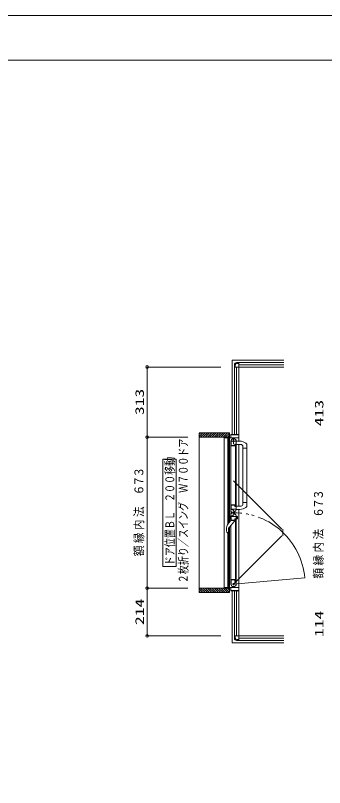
# Model space of a CAD drawing. Units: millimetres on the paper. Extents: x -305 to 305, y -152 to 152.
# Drawn here: x -197.2 to -128.3, y -23.7 to 148.5 of the extents above; entities that cross this region are included whole.
import ezdxf
from ezdxf.enums import TextEntityAlignment as Align

# ---------------------------------------------------------------- set-up
doc = ezdxf.new("R2010")
doc.units = ezdxf.units.MM
doc.linetypes.add('LONG_CHAIN', pattern=[21, 18, -1, 1, -1])
doc.linetypes.add('LONG_DOUBLE_CHAIN', pattern=[21.8, 18, -1, 0.6, -0.6, 0.6, -1])
for name, color, linetype, lineweight in [('0-0_0', 7, 'Continuous', 9), ('0-1_VIEW0001', 7, 'Continuous', 9), ('0-4_図面枠', 3, 'Continuous', 9), ('0-5_DEFPOINTS', 7, 'Continuous', 9)]:
    doc.layers.add(name, color=color, linetype=linetype, lineweight=lineweight)
doc.styles.add('ＭＳ ゴシック', font='')
doc.styles.get('ＭＳ ゴシック').set_extended_font_data('MS Gothic')

# ---------------------------------------------------------------- blocks, each defined once
blk = doc.blocks.new('_ORIGIN')
at = {"layer": '0-0_0'}
blk.add_line((0, 0), (-1, 0), dxfattribs=at)
blk.add_circle((0, 0), 0.5, dxfattribs=at)

msp = doc.modelspace()

# ---------------------------------------------------------------- linework, layer by layer
at = {"layer": '0-1_VIEW0001', "linetype": 'LONG_DOUBLE_CHAIN'}
for p, q in [((-148.934, 71.573), (-148.934, 54.998)), ((-137.434, 71.573), (-148.934, 71.573)), ((-148.619, 44.695), (-137.859, 33.934)), ((-137.659, 33.934), (-137.659, 32.408)), ((-148.619, 21.648), (-137.859, 32.408)), ((-132.755, 23.036), (-148.619, 21.648)), ((-148.934, 20.148), (-148.934, 8.573)), ((-137.434, 8.573), (-148.934, 8.573))]:
    msp.add_line(p, q, dxfattribs=at)
at = {"layer": '0-1_VIEW0001'}
for p, q in [((-147.434, 71.073), (-147.934, 71.073)), ((-147.934, 70.873), (-147.434, 70.873)), ((-147.434, 71.073), (-137.434, 71.073)), ((-147.434, 54.948), (-147.434, 71.073)), ((-137.434, 71.073), (-147.434, 71.073)), ((-147.434, 71.073), (-147.434, 70.673)), ((-151.474, 70.073), (-167.882, 70.073)), ((-167.882, 69.473), (-167.882, 54.998)), ((-148.434, 70.073), (-148.434, 70.573)), ((-148.434, 54.998), (-148.434, 70.073)), ((-148.434, 70.073), (-137.434, 70.073)), ((-148.434, 70.073), (-148.434, 54.998)), ((-148.034, 70.073), (-148.434, 70.073)), ((-148.234, 70.073), (-148.234, 70.573)), ((-147.934, 54.998), (-147.934, 70.073)), ((-147.434, 70.573), (-137.434, 70.573)), ((-156.259, 55.398), (-149.509, 55.398)), ((-156.259, 54.583), (-155.444, 55.398)), ((-156.259, 55.078), (-155.939, 55.398)), ((-156.259, 55.347), (-156.259, 19.748)), ((-155.949, 54.398), (-154.949, 55.398)), ((-155.454, 54.398), (-154.454, 55.398)), ((-154.959, 54.398), (-153.959, 55.398)), ((-154.459, 54.398), (-153.459, 55.398)), ((-153.959, 54.398), (-152.959, 55.398)), ((-153.459, 54.398), (-152.459, 55.398)), ((-152.959, 54.398), (-151.959, 55.398)), ((-152.459, 54.398), (-151.459, 55.398)), ((-151.959, 54.398), (-150.959, 55.398)), ((-151.459, 54.398), (-150.459, 55.398)), ((-150.959, 54.398), (-149.959, 55.398)), ((-150.459, 54.398), (-149.509, 55.348)), ((-149.509, 54.399), (-149.509, 55.398)), ((-158.799, 54.398), (-167.882, 54.398)), ((-167.882, 53.798), (-167.882, 21.348)), ((-156.259, 54.398), (-149.509, 54.398)), ((-150.684, 54.383), (-150.684, 54.263)), ((-150.684, 20.898), (-150.684, 54.248)), ((-150.669, 54.248), (-149.834, 54.248)), ((-150.634, 54.313), (-150.634, 54.383)), ((-149.249, 54.298), (-150.619, 54.298)), ((-149.959, 54.398), (-149.509, 54.848)), ((-149.857, 35.019), (-149.857, 54.248)), ((-149.819, 54.233), (-149.819, 53.548)), ((-149.769, 53.913), (-149.769, 54.233)), ((-149.769, 53.568), (-149.769, 53.838)), ((-149.769, 53.498), (-149.669, 53.498)), ((-149.754, 54.248), (-147.459, 54.248)), ((-149.669, 53.898), (-149.754, 53.898)), ((-149.754, 53.853), (-149.684, 53.853)), ((-149.684, 53.553), (-149.754, 53.553)), ((-149.681, 35.233), (-149.681, 53.498)), ((-149.669, 53.838), (-149.669, 53.793)), ((-149.669, 53.613), (-149.669, 53.568)), ((-149.654, 53.778), (-149.634, 53.778)), ((-149.634, 53.628), (-149.654, 53.628)), ((-149.619, 53.793), (-149.619, 53.848)), ((-149.619, 53.548), (-149.619, 53.613)), ((-149.541, 35.403), (-149.541, 54.248)), ((-149.234, 54.948), (-149.234, 54.313)), ((-149.219, 53.499), (-149.219, 39.323)), ((-149.189, 54.938), (-149.189, 54.313)), ((-147.889, 54.998), (-149.184, 54.998)), ((-147.494, 54.953), (-149.174, 54.953)), ((-149.174, 54.298), (-147.494, 54.298)), ((-149.169, 53.572), (-149.169, 52.558)), ((-148.064, 52.968), (-148.064, 53.498)), ((-148.019, 52.513), (-148.019, 53.498)), ((-147.191, 53.523), (-148.009, 53.526)), ((-147.874, 55.063), (-147.874, 55.013)), ((-147.844, 55.073), (-147.864, 55.073)), ((-147.834, 55.013), (-147.834, 55.063)), ((-147.484, 54.998), (-147.819, 54.998)), ((-147.479, 54.313), (-147.479, 54.938)), ((-147.434, 54.95), (-147.434, 53.524)), ((-149.209, 52.498), (-148.268, 52.498)), ((-149.159, 52.548), (-148.339, 52.548)), ((-148.329, 52.558), (-148.329, 52.818)), ((-148.284, 52.573), (-148.284, 52.798)), ((-148.255, 52.505), (-148.246, 52.52)), ((-148.254, 52.893), (-148.139, 52.893)), ((-148.244, 52.527), (-148.244, 52.533)), ((-148.234, 52.848), (-148.109, 52.848)), ((-148.184, 52.823), (-148.084, 52.823)), ((-148.184, 38.998), (-148.184, 52.823)), ((-148.084, 38.998), (-148.084, 52.823)), ((-148.082, 52.52), (-148.073, 52.505)), ((-148.061, 52.498), (-148.034, 52.498)), ((-148.034, 39.323), (-148.034, 52.498)), ((-147.024, 52.803), (-148.019, 52.803)), ((-147.434, 52.798), (-147.434, 39.024)), ((-146.524, 51.948), (-146.524, 52.303)), ((-146.524, 51.948), (-145.669, 51.948)), ((-146.519, 51.948), (-146.519, 39.874)), ((-145.896, 53.061), (-145.697, 52.877)), ((-145.669, 51.948), (-145.669, 52.808)), ((-145.669, 51.948), (-145.669, 39.012)), ((-161.377, 49.548), (-164.377, 49.548)), ((-164.377, 25.548), (-164.377, 49.548)), ((-161.377, 25.548), (-161.377, 49.548)), ((-146.524, 39.874), (-146.524, 39.519)), ((-146.524, 39.874), (-145.669, 39.874)), ((-149.219, 39.354), (-149.219, 37.784)), ((-149.219, 39.323), (-148.268, 39.323)), ((-149.169, 39.263), (-149.169, 38.403)), ((-148.344, 39.273), (-149.159, 39.273)), ((-149.159, 38.393), (-148.079, 38.393)), ((-149.145, 38.303), (-149.065, 38.303)), ((-148.329, 39.008), (-148.329, 39.258)), ((-148.284, 39.023), (-148.284, 39.248)), ((-148.246, 39.302), (-148.255, 39.316)), ((-148.139, 38.933), (-148.254, 38.933)), ((-148.244, 39.288), (-148.244, 39.294)), ((-148.109, 38.973), (-148.234, 38.973)), ((-148.084, 38.998), (-148.184, 38.998)), ((-148.073, 39.316), (-148.082, 39.302)), ((-148.064, 38.408), (-148.064, 38.858)), ((-148.034, 39.323), (-148.061, 39.323)), ((-148.019, 39.308), (-148.019, 38.322)), ((-146.955, 39.024), (-148.009, 39.024)), ((-147.191, 38.298), (-148.009, 38.296)), ((-147.434, 38.298), (-147.434, 20.198)), ((-147.434, 9.073), (-147.434, 38.298)), ((-145.894, 38.761), (-145.697, 38.944)), ((-149.369, 36.756), (-149.369, 36.19)), ((-149.319, 36.149), (-149.319, 36.796)), ((-149.219, 35.793), (-149.219, 37.363)), ((-149.169, 35.883), (-149.169, 36.743)), ((-149.159, 36.753), (-148.079, 36.753)), ((-149.069, 37.633), (-149.039, 37.633)), ((-149.069, 37.513), (-149.039, 37.513)), ((-149.014, 37.658), (-149.014, 37.808)), ((-149.014, 37.488), (-149.014, 37.338)), ((-148.525, 37.763), (-148.525, 37.383)), ((-148.449, 37.727), (-148.319, 37.802)), ((-148.449, 37.419), (-148.319, 37.344)), ((-148.139, 36.213), (-148.254, 36.213)), ((-148.109, 36.173), (-148.234, 36.173)), ((-148.064, 36.738), (-148.064, 36.288)), ((-148.019, 35.838), (-148.019, 36.824)), ((-148.019, 36.823), (-147.825, 36.77)), ((-148.019, 36.123), (-147.825, 36.175)), ((-147.919, 36.149), (-147.919, 36.796)), ((-147.769, 36.698), (-147.769, 36.247)), ((-149.932, 34.928), (-149.194, 35.823)), ((-148.373, 35.661), (-149.551, 34.373)), ((-149.219, 36.123), (-149.343, 36.156)), ((-149.219, 21.648), (-149.219, 34.736)), ((-148.268, 35.823), (-149.209, 35.823)), ((-148.344, 35.873), (-149.159, 35.873)), ((-148.344, 35.823), (-148.344, 35.732)), ((-148.329, 36.138), (-148.329, 35.888)), ((-148.284, 36.123), (-148.284, 35.898)), ((-148.246, 35.845), (-148.255, 35.83)), ((-148.244, 35.858), (-148.244, 35.852)), ((-148.184, 36.148), (-148.184, 22.323)), ((-148.084, 36.148), (-148.184, 36.148)), ((-148.084, 36.148), (-148.084, 22.323)), ((-148.073, 35.83), (-148.082, 35.845)), ((-148.034, 35.823), (-148.061, 35.823)), ((-148.034, 35.823), (-148.034, 22.648)), ((-150.112, 33.236), (-150.068, 33.121)), ((-150.041, 33.087), (-150.068, 33.121)), ((-150.041, 33.087), (-150.04, 33.086)), ((-149.916, 33.073), (-149.998, 33.073)), ((-149.857, 20.898), (-149.857, 33.073)), ((-149.84, 33.109), (-149.841, 33.106)), ((-149.778, 33.789), (-149.778, 33.27)), ((-149.681, 21.648), (-149.681, 34.188)), ((-149.541, 20.898), (-149.541, 34.385)), ((-161.377, 25.548), (-164.377, 25.548)), ((-149.209, 22.648), (-148.268, 22.648)), ((-149.169, 21.574), (-149.169, 22.588)), ((-149.159, 22.598), (-148.339, 22.598)), ((-148.329, 22.588), (-148.329, 22.328)), ((-148.284, 22.573), (-148.284, 22.348)), ((-148.255, 22.641), (-148.246, 22.627)), ((-148.244, 22.619), (-148.244, 22.613)), ((-148.082, 22.627), (-148.073, 22.641)), ((-148.061, 22.648), (-148.034, 22.648)), ((-148.019, 22.633), (-148.019, 21.648)), ((-158.799, 20.748), (-167.883, 20.748)), ((-158.799, 20.748), (-167.882, 20.748)), ((-156.259, 20.748), (-149.509, 20.748)), ((-155.949, 20.748), (-154.949, 19.748)), ((-155.454, 20.748), (-154.454, 19.748)), ((-154.959, 20.748), (-153.959, 19.748)), ((-154.459, 20.748), (-153.459, 19.748)), ((-153.959, 20.748), (-152.959, 19.748)), ((-153.459, 20.748), (-152.459, 19.748)), ((-152.959, 20.748), (-151.959, 19.748)), ((-152.459, 20.748), (-151.459, 19.748)), ((-151.959, 20.748), (-150.959, 19.748)), ((-151.459, 20.748), (-150.459, 19.748)), ((-150.959, 20.748), (-149.959, 19.748)), ((-150.684, 20.763), (-150.684, 20.883)), ((-150.669, 20.898), (-149.834, 20.898)), ((-150.634, 20.833), (-150.634, 20.763)), ((-149.249, 20.848), (-150.619, 20.848)), ((-150.459, 20.748), (-149.509, 19.798)), ((-149.959, 20.748), (-149.509, 20.298)), ((-149.819, 20.913), (-149.819, 21.598)), ((-149.769, 21.648), (-149.669, 21.648)), ((-149.769, 21.578), (-149.769, 21.308)), ((-149.769, 21.233), (-149.769, 20.913)), ((-149.684, 21.593), (-149.754, 21.593)), ((-149.754, 21.293), (-149.684, 21.293)), ((-149.669, 21.248), (-149.754, 21.248)), ((-149.754, 20.898), (-147.459, 20.898)), ((-149.669, 21.533), (-149.669, 21.578)), ((-149.669, 21.308), (-149.669, 21.353)), ((-149.634, 21.518), (-149.654, 21.518)), ((-149.654, 21.368), (-149.634, 21.368)), ((-149.619, 21.598), (-149.619, 21.533)), ((-149.619, 21.353), (-149.619, 21.298)), ((-149.234, 20.198), (-149.234, 20.833)), ((-149.189, 20.208), (-149.189, 20.833)), ((-149.174, 20.848), (-147.494, 20.848)), ((-148.254, 22.253), (-148.139, 22.253)), ((-148.234, 22.298), (-148.109, 22.298)), ((-148.184, 22.323), (-148.084, 22.323)), ((-148.064, 22.178), (-148.064, 21.648)), ((-147.479, 20.833), (-147.479, 20.208)), ((-167.883, 10.673), (-167.883, 20.148)), ((-156.259, 20.563), (-155.444, 19.748)), ((-156.259, 20.068), (-155.939, 19.748)), ((-147.889, 20.148), (-149.184, 20.148)), ((-147.494, 20.193), (-149.174, 20.193)), ((-148.434, 10.073), (-148.434, 20.148)), ((-148.434, 20.148), (-148.434, 10.073)), ((-147.934, 10.073), (-147.934, 20.148)), ((-147.874, 20.083), (-147.874, 20.133)), ((-147.844, 20.073), (-147.864, 20.073)), ((-147.834, 20.133), (-147.834, 20.083)), ((-147.484, 20.148), (-147.819, 20.148)), ((-151.474, 10.073), (-167.883, 10.073)), ((-148.434, 10.073), (-137.434, 10.073)), ((-148.034, 10.073), (-148.434, 10.073)), ((-148.434, 10.073), (-148.434, 9.573)), ((-148.234, 10.073), (-148.234, 9.573)), ((-147.934, 9.273), (-147.434, 9.273)), ((-147.434, 9.073), (-147.934, 9.073)), ((-147.434, 9.573), (-137.434, 9.573)), ((-147.434, 9.073), (-147.434, 9.473)), ((-147.434, 9.073), (-137.434, 9.073)), ((-137.434, 9.073), (-147.434, 9.073))]:
    msp.add_line(p, q, dxfattribs=at)
at = {"layer": '0-1_VIEW0001', "linetype": 'LONG_CHAIN'}
for p, q in [((-147.969, 53.498), (-149.269, 53.498)), ((-148.619, 52.848), (-148.619, 54.148)), ((-148.832, 37.573), (-148.44, 37.573)), ((-148.619, 37.786), (-148.619, 37.361)), ((-148.849, 21.648), (-148.389, 21.648)), ((-148.619, 21.418), (-148.619, 21.878))]:
    msp.add_line(p, q, dxfattribs=at)
at = {"layer": '0-1_VIEW0001', "color": 5}
msp.add_line((-149.509, 20.748), (-156.259, 20.748), dxfattribs=at)
at = {"layer": '0-1_VIEW0001'}
for points in [[(-149.219, 36.123), (-149.219, 36.823), (-149.343, 36.789)], [(-149.998, 33.073), (-150, 33.073), (-150.002, 33.074), (-150.005, 33.074), (-150.007, 33.074), (-150.009, 33.074), (-150.011, 33.075), (-150.013, 33.075), (-150.016, 33.076), (-150.018, 33.076), (-150.02, 33.076), (-150.022, 33.077), (-150.025, 33.078), (-150.027, 33.078), (-150.029, 33.079), (-150.031, 33.08), (-150.033, 33.081), (-150.035, 33.082), (-150.037, 33.084), (-150.039, 33.085), (-150.04, 33.086)], [(-149.839, 33.109), (-149.838, 33.11), (-149.838, 33.111), (-149.837, 33.112), (-149.836, 33.113), (-149.835, 33.114), (-149.834, 33.116), (-149.833, 33.117), (-149.831, 33.118), (-149.83, 33.12), (-149.829, 33.121), (-149.828, 33.122), (-149.827, 33.124), (-149.826, 33.125), (-149.825, 33.127), (-149.824, 33.128), (-149.823, 33.13), (-149.822, 33.131), (-149.821, 33.133), (-149.82, 33.135), (-149.818, 33.138), (-149.816, 33.141), (-149.814, 33.144), (-149.812, 33.147), (-149.81, 33.151), (-149.808, 33.154), (-149.806, 33.158), (-149.804, 33.161), (-149.802, 33.165), (-149.8, 33.169), (-149.799, 33.173), (-149.797, 33.177), (-149.796, 33.18), (-149.794, 33.184), (-149.793, 33.188), (-149.791, 33.192), (-149.79, 33.196), (-149.789, 33.2), (-149.787, 33.205), (-149.786, 33.209)], [(-149.786, 33.209), (-149.785, 33.213), (-149.784, 33.217), (-149.783, 33.221), (-149.782, 33.226), (-149.782, 33.23), (-149.781, 33.234), (-149.78, 33.238), (-149.78, 33.243), (-149.779, 33.247), (-149.779, 33.252), (-149.779, 33.254), (-149.778, 33.256), (-149.778, 33.258), (-149.778, 33.26), (-149.778, 33.262), (-149.778, 33.264), (-149.778, 33.267), (-149.778, 33.269), (-149.778, 33.271), (-149.778, 33.273)], [(-156.259, 19.748), (-149.509, 19.748), (-149.509, 20.749)]]:
    msp.add_lwpolyline(points, dxfattribs=at)
for centre, radius in [((-148.619, 53.498), 0.125), ((-148.619, 37.573), 0.113), ((-148.619, 21.648), 0.125)]:
    msp.add_circle(centre, radius, dxfattribs=at)
for centre, radius, start, end in [((-147.934, 70.573), 0.5, 90, 180), ((-147.934, 70.573), 0.3, 90, 180), ((-150.669, 54.383), 0.015, 90, 180), ((-150.669, 54.263), 0.015, 180, 270), ((-150.649, 54.383), 0.015, 0, 90), ((-150.619, 54.313), 0.015, 180, 270), ((-149.834, 54.233), 0.015, 0, 90), ((-149.769, 53.548), 0.05, 180, 270), ((-149.754, 54.233), 0.015, 90, 180), ((-149.754, 53.913), 0.015, 180, 270), ((-149.754, 53.838), 0.015, 90, 180), ((-149.754, 53.568), 0.015, 180, 270), ((-149.684, 53.838), 0.015, 0, 90), ((-149.684, 53.568), 0.015, 270, 0), ((-149.669, 53.848), 0.05, 0, 90), ((-149.654, 53.793), 0.015, 180, 270), ((-149.654, 53.613), 0.015, 90, 180), ((-149.669, 53.548), 0.05, 270, 0), ((-149.634, 53.793), 0.015, 270, 0), ((-149.634, 53.613), 0.015, 0, 90), ((-149.249, 54.313), 0.015, 270, 0), ((-149.184, 54.948), 0.05, 90, 180), ((-148.619, 53.498), 0.6, 0, 180), ((-149.174, 54.938), 0.015, 90, 180), ((-149.174, 54.313), 0.015, 180, 270), ((-148.619, 53.498), 0.555, 0, 172.23293), ((-149.159, 53.572), 0.01, 172.23293, 180), ((-147.889, 55.013), 0.015, 270, 0), ((-147.864, 55.063), 0.01, 90, 180), ((-147.844, 55.063), 0.01, 0, 90), ((-147.819, 55.013), 0.015, 180, 270), ((-147.494, 54.938), 0.015, 0, 90), ((-147.494, 54.313), 0.015, 270, 0), ((-147.484, 54.948), 0.05, 0, 90), ((-147.459, 54.273), 0.025, 270, 0), ((-147.199, 51.453), 2.07, 50.97582, 89.8), ((-149.209, 52.508), 0.01, 180, 270), ((-149.159, 52.558), 0.01, 180, 270), ((-148.339, 52.558), 0.01, 270, 0), ((-148.254, 52.818), 0.075, 90, 180), ((-148.234, 52.798), 0.05, 90, 180), ((-148.259, 52.573), 0.025, 180, 270), ((-148.268, 52.513), 0.015, 270, 329.03624), ((-148.259, 52.533), 0.015, 0, 90), ((-148.259, 52.527), 0.015, 329.03624, 0), ((-148.139, 52.968), 0.075, 270, 0), ((-148.109, 52.823), 0.025, 0, 90), ((-148.069, 52.527), 0.015, 180, 210.96376), ((-148.061, 52.513), 0.015, 210.96376, 270), ((-148.034, 52.513), 0.015, 270, 0), ((-147.024, 52.303), 0.5, 0, 90), ((-145.769, 52.808), 0.1, 0, 43.47243), ((-149.209, 39.313), 0.01, 90, 180), ((-149.159, 39.263), 0.01, 90, 180), ((-149.159, 38.403), 0.01, 180, 270), ((-149.065, 37.763), 0.54, 0, 90), ((-148.344, 39.258), 0.015, 0, 90), ((-148.254, 39.008), 0.075, 180, 270), ((-148.619, 38.322), 0.6, 300, 0), ((-148.259, 39.248), 0.025, 90, 180), ((-148.234, 39.023), 0.05, 180, 270), ((-148.268, 39.308), 0.015, 30.96376, 90), ((-148.259, 39.288), 0.015, 270, 0), ((-148.259, 39.294), 0.015, 0, 30.96376), ((-148.139, 38.858), 0.075, 0, 90), ((-148.109, 38.998), 0.025, 270, 0), ((-148.069, 39.294), 0.015, 149.03624, 180), ((-148.079, 38.408), 0.015, 270, 0), ((-148.061, 39.308), 0.015, 90, 149.03624), ((-148.034, 39.308), 0.015, 0, 90), ((-147.199, 40.368), 2.07, 270.2, 309.05814), ((-147.024, 39.519), 0.5, 277.95562, 0), ((-145.769, 39.013), 0.1, 316.52757, 0), ((-149.334, 36.756), 0.035, 105, 180), ((-149.334, 36.19), 0.035, 180, 255), ((-149.069, 37.783), 0.15, 180, 270), ((-149.069, 37.363), 0.15, 90, 180), ((-149.159, 36.743), 0.01, 90, 180), ((-149.065, 37.383), 0.54, 270, 0), ((-149.039, 37.658), 0.025, 270, 0), ((-149.039, 37.488), 0.025, 0, 90), ((-148.254, 36.138), 0.075, 90, 180), ((-148.619, 36.824), 0.6, 0, 60), ((-148.234, 36.123), 0.05, 90, 180), ((-148.139, 36.288), 0.075, 270, 0), ((-148.109, 36.148), 0.025, 0, 90), ((-148.079, 36.738), 0.015, 0, 90), ((-147.844, 36.698), 0.075, 0, 75), ((-147.844, 36.247), 0.075, 285, 0), ((-146.504, 33.908), 3.67, 170.71156, 190.5453), ((-149.238, 34.355), 0.9, 140.5, 170.71156), ((-149.209, 35.833), 0.01, 180, 270), ((-149.159, 35.883), 0.01, 180, 270), ((-148.444, 35.732), 0.1, 317.56377, 0), ((-148.344, 35.888), 0.015, 270, 0), ((-148.259, 35.898), 0.025, 180, 270), ((-148.268, 35.838), 0.015, 270, 329.03624), ((-148.259, 35.858), 0.015, 0, 90), ((-148.259, 35.852), 0.015, 329.03624, 0), ((-148.069, 35.852), 0.015, 180, 210.96376), ((-148.061, 35.838), 0.015, 210.96376, 270), ((-148.034, 35.838), 0.015, 270, 0), ((-149.916, 33.173), 0.1, 270, 318.18969), ((-148.913, 33.789), 0.865, 137.56377, 180), ((-149.209, 22.638), 0.01, 90, 180), ((-149.159, 22.588), 0.01, 90, 180), ((-148.339, 22.588), 0.01, 0, 90), ((-148.259, 22.573), 0.025, 90, 180), ((-148.268, 22.633), 0.015, 30.96376, 90), ((-148.259, 22.613), 0.015, 270, 0), ((-148.259, 22.619), 0.015, 0, 30.96376), ((-148.069, 22.619), 0.015, 149.03624, 180), ((-148.061, 22.633), 0.015, 90, 149.03624), ((-148.034, 22.633), 0.015, 0, 90), ((-150.669, 20.883), 0.015, 90, 180), ((-150.669, 20.763), 0.015, 180, 270), ((-150.649, 20.763), 0.015, 270, 0), ((-150.619, 20.833), 0.015, 90, 180), ((-149.834, 20.913), 0.015, 270, 0), ((-149.769, 21.598), 0.05, 90, 180), ((-149.754, 21.578), 0.015, 90, 180), ((-149.754, 21.308), 0.015, 180, 270), ((-149.754, 21.233), 0.015, 90, 180), ((-149.754, 20.913), 0.015, 180, 270), ((-149.684, 21.578), 0.015, 0, 90), ((-149.684, 21.308), 0.015, 270, 0), ((-149.669, 21.598), 0.05, 0, 90), ((-149.654, 21.533), 0.015, 180, 270), ((-149.654, 21.353), 0.015, 90, 180), ((-149.669, 21.298), 0.05, 270, 0), ((-149.634, 21.533), 0.015, 270, 0), ((-149.634, 21.353), 0.015, 0, 90), ((-149.249, 20.833), 0.015, 0, 90), ((-149.204, 21.748), 0.015, 177.30646, 180), ((-148.619, 21.648), 0.6, 180, 0), ((-149.174, 20.833), 0.015, 90, 180), ((-148.619, 21.648), 0.555, 187.76707, 0), ((-149.159, 21.574), 0.01, 180, 187.76707), ((-148.254, 22.328), 0.075, 180, 270), ((-148.234, 22.348), 0.05, 180, 270), ((-148.139, 22.178), 0.075, 0, 90), ((-148.109, 22.323), 0.025, 270, 0), ((-147.494, 20.833), 0.015, 0, 90), ((-147.459, 20.873), 0.025, 0, 90), ((-149.184, 20.198), 0.05, 180, 270), ((-149.174, 20.208), 0.015, 180, 270), ((-147.889, 20.133), 0.015, 0, 90), ((-147.864, 20.083), 0.01, 180, 270), ((-147.844, 20.083), 0.01, 270, 0), ((-147.819, 20.133), 0.015, 90, 180), ((-147.494, 20.208), 0.015, 270, 0), ((-147.484, 20.198), 0.05, 270, 0), ((-147.934, 9.573), 0.5, 180, 270), ((-147.934, 9.573), 0.3, 180, 270)]:
    msp.add_arc(centre, radius, start, end, dxfattribs=at)
at = {"layer": '0-1_VIEW0001', "linetype": 'LONG_DOUBLE_CHAIN'}
msp.add_arc((-148.619, 21.648), 15.925, 5, 90, dxfattribs=at)
at = {"layer": '0-4_図面枠'}
msp.add_lwpolyline([(-291.017, -138.498), (108.983, -138.498), (108.983, 138.502), (-291.017, 138.502)], close=True, dxfattribs=at)
at = {"layer": '0-5_DEFPOINTS'}
msp.add_line((118.983, 148.502), (-301.017, 148.502), dxfattribs=at)

# ---------------------------------------------------------------- block references
at = {"layer": '0-1_VIEW0001', "xscale": 0.6, "yscale": 0.6}
for p, rotation in [((-167.882, 70.073), 90), ((-167.882, 54.398), 270), ((-167.882, 54.398), 90), ((-167.883, 20.748), 90), ((-167.882, 20.748), 270), ((-167.883, 10.073), 270)]:
    msp.add_blockref('_ORIGIN', p, dxfattribs=dict(at, rotation=rotation))

# ---------------------------------------------------------------- texts
at = {"layer": '0-1_VIEW0001', "style": 'ＭＳ ゴシック'}
for s, width, p in [('313', 1.5, (-168.021, 59.346)), ('413', 1.5, (-128.021, 56.858)), ('２枚折り／スイング\u3000Ｗ７００ドア', 0.75, (-158.26, 21.833)), ('ドア位置ＢＬ\u3000２００移動', 0.75, (-161.258, 25.833)), ('３', 0.9, (-168.148, 45.424)), ('７', 0.9, (-168.148, 43.436)), ('６', 0.9, (-168.148, 41.448)), ('３', 0.9, (-128.148, 40.424)), ('７', 0.9, (-128.148, 38.436)), ('法', 0.9, (-168.148, 36.608)), ('６', 0.9, (-128.148, 36.448)), ('内', 0.9, (-168.148, 33.7)), ('縁', 0.9, (-168.148, 30.792)), ('法', 0.9, (-128.148, 31.608)), ('額', 0.9, (-168.148, 27.884)), ('内', 0.9, (-128.148, 28.7)), ('縁', 0.9, (-128.148, 25.792)), ('額', 0.9, (-128.148, 22.884)), ('214', 1.5, (-168.022, 12.501)), ('114', 1.5, (-128.013, 9.84))]:
    msp.add_text(s, height=1.921, rotation=90, dxfattribs=dict(at, width=width)).set_placement(p, align=Align.BOTTOM_LEFT)

doc.saveas('drawing.dxf')
